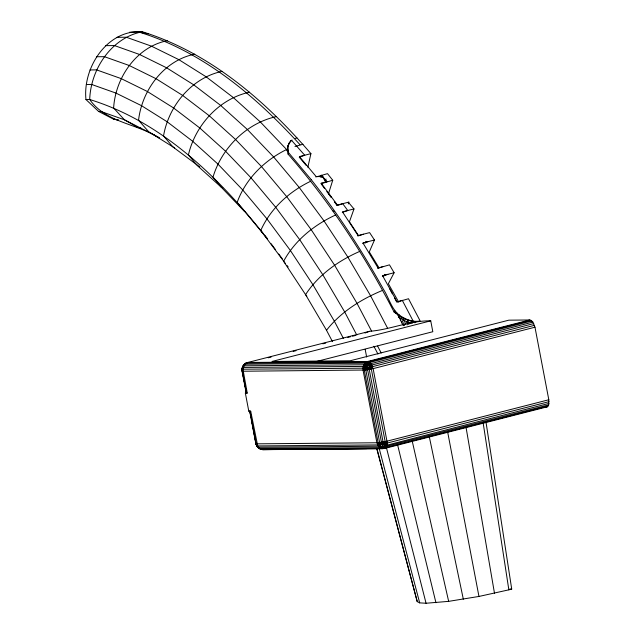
<?xml version="1.0" encoding="UTF-8"?>
<svg xmlns="http://www.w3.org/2000/svg" width="635" height="635" viewBox="0 0 635 635"><rect width="100%" height="100%" fill="white"/><g stroke="black" fill="none" stroke-linecap="round" stroke-linejoin="round"><path stroke-width="0.95" d="M246.174 392.859L245.34 393.073L248.801 411.21L249.634 410.996L255.865 443.643C256.516 446.953 259.509 449.54 262.882 449.675L382.873 448.635L385.477 448.215L386.628 446.286L385.532 443.547L370.935 367.054L370.864 363.657L368.959 361.64L247.936 362.434C244.023 363.069 241.3 367.244 242.022 371.086L246.174 392.859L247.245 393.057L242.506 366.839L243.721 364.847L245.594 363.847M530.812 320.223L368.959 361.64L369.133 368.935L383.183 442.571L385.477 448.215L383.691 448.27L381.579 442.984L367.601 369.76L367.149 363.784L367.927 361.402L529.78 319.984L532.876 322.088L534.972 327.208L548.815 399.764L548.68 404.908L547.33 406.805L546.386 407.059M118.221 120.063L113.609 119.197L98.6 111.435L85.955 99.536C82.606 67.397 107.426 29.186 142.343 31.75C209.939 52.832 265.501 100.774 310.928 153.646L307.856 167.195M293.299 449.255L262.882 449.675L261.247 449.334L257.977 447.246L250.706 411.194L249.928 411.147L256.159 443.801L259.421 448.675L261.247 449.334L382.873 448.635L386.255 447.484L387.144 444.817L386.961 441.182L373.118 368.625L371.023 363.506L370.014 362.363L364.998 363.172L245.007 364.204L242.506 366.839M246.467 393.009L242.316 371.245L243.721 364.847L242.181 368.26L242.316 371.245L365.823 370.022L373.118 368.625L534.972 327.208M397.661 301.815L402.288 300.339L413.187 321.104C405.892 320.707 399.661 316.373 394.081 312.015C364.919 255.603 329.906 202.017 288.099 154.146C287.369 149.233 287.147 142.867 292.068 140.002M264.771 235.474L267.629 239.03L237.172 202.367C245.61 178.895 264.533 160.322 286.687 149.471L287.584 149.138L287.893 145.875L287.163 151.003L287.282 149.55M385.477 448.215L382.119 448.373L380.738 446.429L379.666 442.579L365.823 370.022L365.45 364.18L366.363 362.061L367.927 361.402M243.507 365.228L246.372 363.101L366.363 362.061L367.34 362.537L368.959 361.64L366.363 362.061L364.006 364.768L364.284 370.189L378.127 442.746L379.77 447.397L381.238 448.294L383.691 448.27M548.815 399.764L386.961 441.182L378.127 442.746L256.937 443.841L256.064 443.397L255.984 444.159L251.452 419.211M532.876 322.088L370.864 363.657L365.45 364.18L364.998 363.172L363.228 366.411L363.085 370.253L376.928 442.809L378.452 446.222L381.238 448.294L381.365 447.619L548.68 404.908M288.02 145.947L290.814 140.875M288.838 143.661L289.123 143.272M287.584 149.138L287.798 148.138M316.151 361.577L432.816 331.724L430.736 320.842C409.932 320.469 390.247 329.732 369.506 331.319L246.753 362.736L242.753 367.427L241.935 370.515L242.316 371.245L241.975 368.641L242.721 366.443L242.824 368.086M288.099 154.146L288.457 152.519L287.75 148.971L287.782 151.828M400.352 320.77L400.995 318.016M403.225 325.517L404.63 319.953M407.106 324.914L408.186 321.159M315.944 177.062L316.111 176.522L299.395 156.599L310.928 153.646M325.485 180.808L326.025 178.999M321.421 175.165L326.517 181.84L321.207 183.197L321.04 183.729L332.74 180.245L327.517 173.641L316.778 176.776M332.74 180.245L328.533 193.604L331.478 197.572M549.045 401.645L387.191 443.063L385.215 441.595L381.579 442.984L378.127 442.746L377.492 444.635L379.087 446.199L382.556 446.31L548.997 403.4M334.327 201.66L337.217 205.557L337.399 205.041L321.207 183.197M348.29 203.938L348.933 202.089L337.399 205.041M264.541 449.509L261.445 449.318L257.897 447.484L256.159 443.801L255.984 444.159M386.628 446.286L387.144 444.817M348.298 202.224L353.997 208.939L349.433 221.79L358.632 235.752M242.221 370.84L241.975 368.641L243.237 367.443L244.904 363.926L247.936 362.434L245.094 363.585L246.991 362.696L244.364 364.68M357.878 236.053L358.077 235.569L369.61 232.616L374.475 239.998L369.3 251.936L378.849 267.533M365.3 243.046L366.022 241.308M243.237 367.443L363.228 366.411L364.006 364.768L365.45 364.18M398.772 302.173L388.366 283.734L394.113 272.74L389.477 264.851L377.722 268.256L383.254 266.446M383.865 276.082L384.731 274.352M383.818 444.309L387.191 443.063L386.183 445.048L381.579 442.984L379.087 446.199L378.452 446.222L258.461 447.254L256.723 445.953L380.27 444.889L383.818 444.309L385.215 441.595M396.732 302.109L408.511 298.744L420.132 320.921C414.25 322.239 408.226 320.365 403.106 317.468C391.93 312.031 389.572 298.775 383.365 289.139A625.102 313.595 75.6 0 0 311.206 179.634M394.081 312.015L394.772 310.872L396.081 313.492M398.343 315.238L398.796 314.5L399.836 316.174M401.439 322.977L403.503 319.611M402.773 318.016L403.106 317.468L403.908 318.5M404.074 325.787L406.67 321.596M408.63 324.485L410.186 321.977M381.365 447.619L259.509 448.437M407.353 319.976L408.019 320.135M398.296 316.992L406.321 321.62L410.742 322.945L411.98 320.985M415.401 322.715L416.227 321.413M242.213 369.213L364.085 368.165L365.522 367.578L367.117 365.371L371.919 365.006L533.773 323.588M384.413 445.833L383.119 447.5L380.738 446.429M368.998 363.609L370.014 362.363L531.868 320.945M332.486 341.646L326.509 330.256C340.884 311.856 361.339 299.156 382.699 290.322M363.228 366.411L365.355 365.784L367.149 363.784L369.03 365.188M534.487 325.334L370.935 367.054L367.601 369.76L364.085 368.165M290.798 140.994L291.584 140.359L304.705 155.242L299.268 157.178L306.062 165.283M243.745 365.8L364.006 364.768M310.785 181.189C289.322 191.484 270.486 208.502 260.763 230.489L285.321 263.422M380 443.087L381.445 442.317L383.183 442.571M335.772 214.908C314.357 224.726 294.862 240.316 283.607 261.31L305.57 294.64L326.509 330.256M365.014 333.018L369.506 331.319M359.799 251.365C338.423 260.699 318.389 274.828 305.57 294.64L306.832 296.156M256.977 445.841L256.222 444.063L256.977 445.841L259.691 448.564M257.897 447.484L256.723 445.953L256.159 443.801M142.343 31.75C111.371 37.687 90.726 69.144 89.702 99.504C105.855 122.801 136.747 123.373 159.075 137.866M295.196 138.454L296.886 137.835M303.03 144.24L294.973 146.494M320.858 177.34L322.707 176.697L327.001 181.689M337.217 205.557L342.709 203.676L347.766 210.518L353.997 208.939M342.281 212.384L347.766 210.518L342.455 211.86L358.077 235.569M358.799 235.752L363.395 234.212M362.736 243.427L368.26 241.586M382.349 276.13L387.89 274.328M376.698 448.524L417.227 601.623L419.679 602.869L426.061 603.25L448.659 601.353L478.957 596.448L508.849 589.836L511.707 589.042L486.021 422.235M374.475 239.998L362.942 242.951L377.944 267.803M394.113 272.74L382.58 275.685L396.978 301.696M268.248 357.783L271.121 357.053M293.156 351.409L296.037 350.679M322.858 343.813L325.731 343.075M347.766 337.431L350.639 336.701M352.56 336.209L355.433 335.47M430.736 320.842L271.994 361.458L350.083 360.791L508.833 320.167L529.78 319.984M548.108 406.067L386.255 447.484L384.921 447.048M547.33 406.805L384.532 448.477L382.548 448.493M365.355 365.784L367.117 365.371M365.522 367.578L367.482 369.094L370.959 365.236L372.634 366.752L371.38 369.038L367.482 369.094L364.284 370.189L362.934 368.324L363.863 366.387L365.522 367.578L370.935 367.054M276.503 116.546C246.531 123.142 221.702 147.915 213.003 177.133L221.139 187.087L244.673 211.653M249.499 92.194C219.242 98.671 195.27 125.182 188.405 154.94L197.191 165.489L221.139 187.087L222.79 187.984M222.202 71.342C191.691 77.7 168.64 105.823 163.528 135.946L172.982 146.995L199.771 166.934M194.786 54.134C164.06 60.349 141.97 89.932 138.549 120.261L148.661 131.731L174.649 147.947M167.426 40.672C136.525 46.736 115.427 77.613 113.625 107.998L124.396 119.785L137.954 127.476L140.851 128.048M263.509 449.27L261.207 449.413L258.461 447.254M129.659 32.202L139.152 32.123L148.28 33.877M116.983 37.306L126.294 37.227L151.392 46.133L178.689 59.563L206.042 76.74L233.283 97.536L260.215 121.833L287.615 150.574M105.727 45.649L114.467 45.569L139.454 54.435L166.513 67.754L193.627 84.772L220.623 105.394L247.333 129.476L273.566 156.877L299.172 187.396L323.977 220.861L347.813 257.032L370.538 295.696L387.604 328.216M96.536 56.745L104.386 56.674L129.175 65.476L155.853 78.605L182.586 95.385L209.201 115.713L235.529 139.462L261.398 166.465L286.639 196.564L311.094 229.545L334.597 265.216L357.005 303.332L371.531 331.018M89.948 69.953L96.615 69.89L121.166 78.605L147.336 91.488L173.569 107.95L199.684 127.897L225.512 151.193L250.896 177.689L275.661 207.224L299.649 239.585L322.707 274.582L344.694 311.976L356.791 335.034M86.352 84.503L91.63 84.455L115.88 93.059L141.454 105.648L167.092 121.737L192.611 141.232L217.853 164.005L242.657 189.897L266.859 218.75L290.306 250.38L312.841 284.583L334.327 321.127L343.344 338.312M85.955 99.536L89.702 99.504C160.155 121.229 215.559 174.252 260.763 230.489L263.62 234.045M98.6 111.435L100.798 111.411L124.396 119.785L156.004 135.914M113.609 119.197L118.277 119.92M245.34 393.073L247.245 393.057M248.801 411.21L250.706 411.194M310.158 449.112L366.681 448.627M509.802 589.058L511.707 589.042M316.111 176.522L322.707 176.697L325.684 182.126M410.742 322.945L412.44 323.112M139.152 32.123C203.009 51.721 255.691 96.099 299.998 144.693M157.639 136.843L159.266 137.771M332.549 210.558L333.978 211.55M286.687 149.471L287.528 150.106M320.913 175.339L322.707 176.697M412.083 321.064L414.258 322.794M378.452 446.222L379.77 447.397M378.127 442.746L380.27 444.889M288.457 152.519L311.206 179.634M287.028 265.525L288.163 266.93M370.864 363.657L371.919 365.006M334.423 201.541L337.368 205.51M321.62 184.507L324.509 188.405M326.819 191.524L330.859 196.985M271.145 243.769L275.241 249.293M278.757 254.032L282.265 258.77M389.747 288.806L392.366 293.799M394.549 297.958L396.296 301.284M396.835 312.991L403.161 325.049M377.595 346.083L381.206 352.973M373.888 346.273L377.944 354.02M376.849 448.334L417.227 601.623M379.341 449.04L419.679 602.869M386.437 447.699L426.061 603.25M397.677 445.167L435.943 602.734M412.115 440.642L448.659 601.353M429.197 436.245L463.328 599.21M447.651 431.975L478.957 596.448M365.181 349.361L366.641 357.045M242.411 371.808L245.364 387.286M245.729 389.223L246.467 393.097M249.976 411.472L251.079 417.282M466.019 427.188L494.482 593.249M483.171 423.029L508.849 589.836"/></g></svg>
